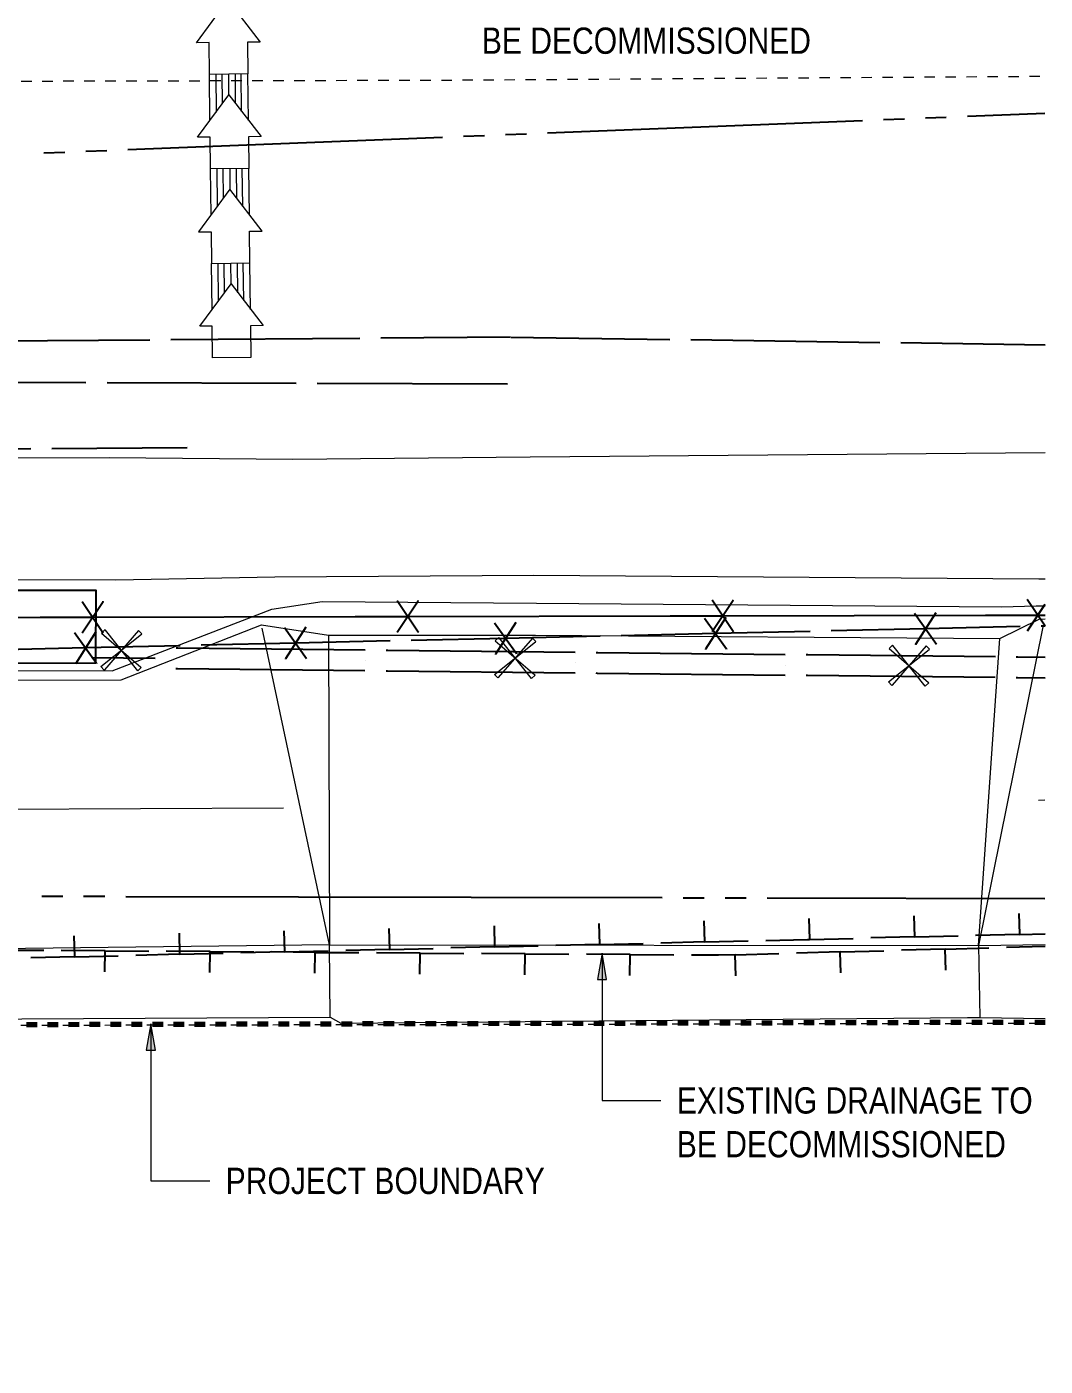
# Model space of a CAD drawing. Header units: metres. Extents: x 562 to 635, y 3 to 1699.
# Drawn here: x 590.79 to 600.49, y 1651.7 to 1664.46 of the extents above; entities that cross this region are included whole.
import ezdxf

# ---------------------------------------------------------------- set-up
doc = ezdxf.new("R2010")
doc.units = ezdxf.units.M
for name, pattern in [('IMPORT-BDYS-Boundary _3_', [0.01, 0.009, -0.001]), ('IMPORT-BDYS-ProjBoundary', [0.008, 0.006, -0.002]), ('IMPORT-LNMK-LineCont _3_', [0.004, 0.001, -0.003])]:
    doc.linetypes.add(name, pattern=pattern)
doc.layers.add('D-ENHA-TEXT', color=7, linetype='Continuous', lineweight=9)
doc.styles.add('Arial Narrow_1', font='ARIALN.TTF', dxfattribs={"height": 0.25})

# ---------------------------------------------------------------- blocks, each defined once
blk = doc.blocks.new('T2DPAA-T2D-PWA-SU-M2D-000003_250_dwg-40806560-DRG-2871023 - GENERAL ARRANGEMENT PLAN Copy 1')
at = {"color": 9, "lineweight": 25, "true_color": 0xd0d0a3}
for p, q in [((46.549, 1573.407), (47.283, 1573.497)), ((42.578, 1572.92), (45.556, 1573.285)), ((45.755, 1573.31), (45.953, 1573.334)), ((46.152, 1573.358), (46.35, 1573.383)), ((38.608, 1572.433), (41.586, 1572.798)), ((41.784, 1572.823), (41.983, 1572.847)), ((42.181, 1572.871), (42.38, 1572.896)), ((38.211, 1572.384), (38.41, 1572.409)), ((37.814, 1572.336), (38.013, 1572.36)), ((45.262, 1565.832), (47.898, 1566.043)), ((44.465, 1565.768), (44.664, 1565.784)), ((44.863, 1565.8), (45.063, 1565.816)), ((38.376, 1565.28), (38.575, 1565.296)), ((38.774, 1565.312), (38.974, 1565.328))]:
    blk.add_line(p, q, dxfattribs=at)
at = {"color": 151, "lineweight": 25, "true_color": 0xa3b9ff}
for p, q in [((47.465, 1571.296), (46.096, 1571.203)), ((45.897, 1571.189), (44.101, 1571.067)), ((43.901, 1571.053), (42.389, 1570.951)), ((42.383, 1570.953), (41.157, 1570.841)), ((40.958, 1570.823), (39.165, 1570.661)), ((38.966, 1570.643), (37.173, 1570.481)), ((42.394, 1570.505), (40.587, 1570.361)), ((40.388, 1570.346), (38.594, 1570.203)), ((38.394, 1570.187), (36.6, 1570.045)), ((38.122, 1569.537), (39.406, 1569.652)), ((36.129, 1569.359), (37.922, 1569.519))]:
    blk.add_line(p, q, dxfattribs=at)
at = {"color": 21, "lineweight": 25, "true_color": 0xdea3a3}
for p, q in [((47.496, 1568.869), (47.687, 1568.63)), ((47.521, 1568.57), (47.67, 1568.838)), ((47.687, 1568.629), (47.648, 1568.625))]:
    blk.add_line(p, q, dxfattribs=at)
at = {"color": 9, "lineweight": 25, "true_color": 0xd0a3d0}
for p, q in [((47.245, 1568.199), (47.245, 1568.199)), ((45.25, 1568.056), (45.25, 1568.056)), ((43.255, 1567.913), (43.255, 1567.913)), ((41.26, 1567.769), (41.26, 1567.769)), ((39.265, 1567.626), (38.665, 1567.583))]:
    blk.add_line(p, q, dxfattribs=at)
at = {"color": 41, "lineweight": 25, "true_color": 0xffd0a3}
for p, q in [((47.683, 1565.683), (47.926, 1565.709)), ((46.689, 1565.577), (47.103, 1565.621)), ((47.936, 1565.588), (47.57, 1565.548)), ((44.701, 1565.365), (45.115, 1565.409)), ((45.996, 1565.376), (45.582, 1565.33)), ((46.99, 1565.485), (46.576, 1565.439)), ((43.706, 1565.259), (44.121, 1565.303)), ((42.712, 1565.153), (43.126, 1565.197)), ((44.005, 1565.187), (43.59, 1565.155)), ((42.011, 1565.036), (41.596, 1565.005)), ((41.718, 1565.047), (42.132, 1565.091)), ((43.008, 1565.111), (42.593, 1565.08)), ((40.017, 1564.886), (39.601, 1564.855)), ((39.729, 1564.836), (40.143, 1564.88)), ((41.014, 1564.961), (40.598, 1564.93)), ((40.723, 1564.941), (41.138, 1564.986)), ((39.02, 1564.811), (38.604, 1564.78)), ((38.735, 1564.73), (39.149, 1564.774))]:
    blk.add_line(p, q, dxfattribs=at)
at = {"color": 21, "lineweight": 25, "true_color": 0xdea3a3, "flags": 128}
for points in [[(31.378, 1567.354), (32.164, 1567.421), (32.662, 1567.463), (35.153, 1567.674), (35.652, 1567.716), (38.143, 1567.927), (38.641, 1567.969), (41.132, 1568.18), (41.63, 1568.222), (44.121, 1568.433), (44.62, 1568.475), (47.111, 1568.686), (47.609, 1568.728), (47.678, 1568.734)], [(44.506, 1568.616), (44.73, 1568.336), (44.733, 1568.334)], [(44.532, 1568.317), (44.705, 1568.63), (44.707, 1568.633)], [(47.449, 1568.604), (46.554, 1568.509), (45.659, 1568.415)], [(46.438, 1568.648), (46.668, 1568.373), (46.67, 1568.371)], [(46.639, 1568.669), (46.472, 1568.352), (46.47, 1568.35)], [(44.449, 1568.438), (44.679, 1568.163), (44.681, 1568.161)], [(44.65, 1568.459), (44.483, 1568.143), (44.481, 1568.14)], [(41.517, 1568.363), (41.741, 1568.083), (41.743, 1568.081)], [(41.542, 1568.064), (41.716, 1568.377), (41.718, 1568.38)], [(45.46, 1568.394), (44.565, 1568.3), (43.67, 1568.205)], [(43.471, 1568.184), (42.576, 1568.09), (41.681, 1567.996)], [(42.46, 1568.229), (42.69, 1567.954), (42.692, 1567.951)], [(42.661, 1568.25), (42.494, 1567.933), (42.492, 1567.93)], [(38.528, 1568.11), (38.751, 1567.83), (38.754, 1567.828)], [(38.553, 1567.811), (38.727, 1568.124), (38.729, 1568.127)], [(41.482, 1567.975), (40.587, 1567.88), (39.692, 1567.786)], [(40.471, 1568.019), (40.701, 1567.744), (40.703, 1567.742)], [(40.672, 1568.04), (40.505, 1567.723), (40.503, 1567.721)], [(38.482, 1567.809), (38.712, 1567.534), (38.714, 1567.532)], [(38.683, 1567.83), (38.516, 1567.514), (38.514, 1567.511)], [(39.493, 1567.765), (38.598, 1567.671), (37.703, 1567.576)]]:
    blk.add_lwpolyline(points, dxfattribs=at)
at = {"color": 9, "lineweight": 25, "true_color": 0xd0a3d0, "flags": 128}
for points in [[(47.712, 1568.331), (47.451, 1568.312), (47.437, 1568.311)], [(47.238, 1568.297), (45.456, 1568.169), (45.442, 1568.168)], [(45.243, 1568.154), (43.461, 1568.026), (43.447, 1568.025)], [(47.252, 1568.101), (45.47, 1567.973), (45.456, 1567.972)], [(47.728, 1568.135), (47.465, 1568.116), (47.451, 1568.115)], [(43.248, 1568.011), (41.467, 1567.883), (41.453, 1567.882)], [(45.257, 1567.957), (43.476, 1567.83), (43.462, 1567.829)], [(41.253, 1567.868), (39.472, 1567.74), (39.458, 1567.739)], [(43.262, 1567.814), (41.481, 1567.687), (41.467, 1567.686)], [(41.267, 1567.671), (39.486, 1567.543), (39.472, 1567.542)]]:
    blk.add_lwpolyline(points, dxfattribs=at)
at = {"color": 254, "lineweight": 25, "true_color": 0xd0d0d0, "flags": 128}
blk.add_lwpolyline([(36.884, 1567.383), (38.708, 1567.536), (38.652, 1568.224), (36.82, 1568.072)], close=True, dxfattribs=at)
at = {"color": 41, "lineweight": 25, "true_color": 0xffd0a3, "flags": 128}
for points in [[(46.668, 1565.776), (46.689, 1565.578), (46.689, 1565.577), (46.275, 1565.532)], [(47.662, 1565.882), (47.683, 1565.685), (47.683, 1565.683), (47.269, 1565.639)], [(45.674, 1565.669), (45.695, 1565.472), (45.695, 1565.47)], [(44.679, 1565.563), (44.7, 1565.366), (44.701, 1565.365), (44.286, 1565.32)], [(45.281, 1565.426), (45.678, 1565.469), (45.695, 1565.47), (46.109, 1565.515)], [(47.012, 1565.286), (46.99, 1565.483), (46.99, 1565.485), (47.404, 1565.53)], [(43.685, 1565.458), (43.706, 1565.26), (43.706, 1565.259), (43.292, 1565.215)], [(46.018, 1565.177), (45.996, 1565.374), (45.996, 1565.376), (46.41, 1565.421)], [(42.691, 1565.352), (42.712, 1565.155), (42.712, 1565.153), (42.298, 1565.109)], [(45.002, 1565.267), (44.843, 1565.25), (44.587, 1565.23)], [(45.024, 1565.068), (45.002, 1565.265), (45.002, 1565.267), (45.416, 1565.312)], [(40.702, 1565.14), (40.723, 1564.943), (40.723, 1564.941), (40.309, 1564.897)], [(41.696, 1565.246), (41.717, 1565.049), (41.718, 1565.047), (41.303, 1565.003)], [(43.023, 1564.912), (43.008, 1565.11), (43.008, 1565.111), (43.424, 1565.143)], [(44.02, 1564.987), (44.005, 1565.185), (44.005, 1565.187), (44.421, 1565.218)], [(39.708, 1565.035), (39.729, 1564.837), (39.729, 1564.836), (39.315, 1564.792)], [(41.029, 1564.762), (41.014, 1564.96), (41.014, 1564.961), (41.429, 1564.993)], [(42.026, 1564.837), (42.011, 1565.035), (42.011, 1565.036), (42.427, 1565.068)], [(38.713, 1564.929), (38.734, 1564.731), (38.735, 1564.73), (38.32, 1564.686)], [(40.032, 1564.687), (40.017, 1564.885), (40.017, 1564.886), (40.432, 1564.918)], [(38.038, 1564.537), (38.023, 1564.735), (38.023, 1564.736), (38.438, 1564.768)], [(39.035, 1564.612), (39.02, 1564.81), (39.02, 1564.811), (39.435, 1564.843)]]:
    blk.add_lwpolyline(points, dxfattribs=at)
at = {"color": 9, "lineweight": 25, "true_color": 0xd0d0a3, "flags": 128}
blk.add_lwpolyline([(39.173, 1565.344), (42.452, 1565.607), (44.265, 1565.752)], dxfattribs=at)
blk = doc.blocks.new('T2DPAA-T2D-PWA-SU-M2D-000001_ExistingUtilities_rvt-1-DRG-2871023 - GENERAL ARRANGEMENT PLAN Copy 1')
at = {"color": 254, "lineweight": 25, "true_color": 0xd0d0d0, "rotation": 355.285451560958}
blk.add_blockref('T2DPAA-T2D-PWA-SU-M2D-000003_250_dwg-40806560-DRG-2871023 - GENERAL ARRANGEMENT PLAN Copy 1', (424.033, 99.349), dxfattribs=at)
blk = doc.blocks.new('T2DPAA-T2D-PWA-SU-M2D-000002_dwg-40815123-DRG-2871023 - GENERAL ARRANGEMENT PLAN Copy 1')
at = {"color": 254, "lineweight": 18, "true_color": 0xe1e1e1}
for p, q in [((58.892, 1546.243), (58.953, 1546.249)), ((51.734, 1545.576), (44.797, 1544.974)), ((58.437, 1544.815), (59.068, 1544.879)), ((52.447, 1543.581), (58.388, 1544.124))]:
    blk.add_line(p, q, dxfattribs=at)
at = {"color": 254, "linetype": 'IMPORT-LNMK-LineCont _3_', "lineweight": 18, "true_color": 0xe1e1e1, "flags": 128}
blk.add_lwpolyline([(42.098, 1551.733), (43.866, 1551.863), (52.696, 1552.612), (56.21, 1552.925), (58.388, 1553.119)], dxfattribs=at)
at = {"color": 254, "lineweight": 18, "true_color": 0xe1e1e1, "flags": 128}
for points in [[(42.387, 1548.145), (43.143, 1548.208), (49.804, 1548.766), (51.549, 1548.896), (53.799, 1549.103), (58.683, 1549.547)], [(42.48, 1546.998), (43.193, 1547.059), (49.965, 1547.61), (51.469, 1547.763), (53.926, 1547.984), (58.722, 1548.344), (58.782, 1548.349)], [(42.55, 1546.136), (43.237, 1546.192), (50, 1546.745), (51.468, 1547.454), (51.938, 1547.566), (53.975, 1547.719), (58.389, 1548.047), (58.717, 1548.084), (58.803, 1548.092)], [(42.558, 1546.032), (43.262, 1546.091), (50.093, 1546.666), (51.383, 1547.298), (52.024, 1547.254), (53.989, 1547.414), (58.398, 1547.745), (58.756, 1547.961), (58.813, 1547.967)], [(58.799, 1547.907), (58.437, 1544.815), (58.398, 1547.745)], [(52.024, 1547.254), (52.277, 1544.315), (51.391, 1547.268)], [(52.277, 1544.315), (47.295, 1543.844), (44.87, 1543.629), (44.669, 1546.133)], [(52.339, 1543.627), (52.277, 1544.315), (58.437, 1544.815), (58.504, 1544.135)], [(58.388, 1544.124), (58.504, 1544.135), (59.126, 1544.176)], [(42.58, 1542.784), (47.657, 1543.218), (52.339, 1543.627), (52.447, 1543.581)]]:
    blk.add_lwpolyline(points, dxfattribs=at)
blk = doc.blocks.new('T2DPAA-T2D-PWA-SU-M2D-000001_dwg-40815111-DRG-2871023 - GENERAL ARRANGEMENT PLAN Copy 1')
at = {"color": 254, "linetype": 'IMPORT-BDYS-Boundary _3_', "lineweight": 18, "true_color": 0xe1e1e1, "flags": 128}
blk.add_lwpolyline([(121.343, 1636.113), (121.069, 1639.337), (137.329, 1640.71)], dxfattribs=at)
blk = doc.blocks.new('T2DPAA-T2D-PWA-GN-XRF-000103_dwg-40807629-DRG-2871023 - GENERAL ARRANGEMENT PLAN Copy 1')
at = {"color": 201, "linetype": 'IMPORT-BDYS-ProjBoundary', "lineweight": 70, "true_color": 0xe088ff, "flags": 128}
blk.add_lwpolyline([(345.038, 1489.773), (328.778, 1488.393), (322.042, 1487.824), (322.223, 1485.695), (310.937, 1484.742)], dxfattribs=at)
blk = doc.blocks.new('T2DPAA-T2D-PWA-SU-M2D-000100_Survey_rvt-1-DRG-2871023 - GENERAL ARRANGEMENT PLAN Copy 1')
at = {"color": 254, "lineweight": 18, "true_color": 0xe1e1e1, "rotation": 355.285451560958}
for name, p in [('T2DPAA-T2D-PWA-SU-M2D-000002_dwg-40815123-DRG-2871023 - GENERAL ARRANGEMENT PLAN Copy 1', (414.642, 120.923)), ('T2DPAA-T2D-PWA-GN-XRF-000103_dwg-40807629-DRG-2871023 - GENERAL ARRANGEMENT PLAN Copy 1', (134.17, 198.604)), ('T2DPAA-T2D-PWA-SU-M2D-000001_dwg-40815111-DRG-2871023 - GENERAL ARRANGEMENT PLAN Copy 1', (328.77, 31.098))]:
    blk.add_blockref(name, p, dxfattribs=at)
blk = doc.blocks.new('T2DPAA-T2D-C3S-SD-M2D-100010_250_dwg-40816791-DRG-2871023 - GENERAL ARRANGEMENT PLAN Copy 1')
at = {"lineweight": 18}
for p, q in [((291.279, -127.73), (291.238, -127.289)), ((291.334, -127.641), (291.301, -127.284)), ((291.383, -127.558), (291.357, -127.278)), ((291.509, -127.546), (291.483, -127.266)), ((291.572, -127.618), (291.539, -127.261)), ((291.643, -127.696), (291.602, -127.255)), ((291.363, -128.627), (291.322, -128.186)), ((291.418, -128.537), (291.385, -128.18)), ((291.467, -128.454), (291.441, -128.174)), ((291.593, -128.443), (291.567, -128.163)), ((291.656, -128.514), (291.623, -128.157)), ((291.727, -128.592), (291.686, -128.151)), ((291.447, -129.523), (291.405, -129.082)), ((291.502, -129.433), (291.468, -129.076)), ((291.551, -129.35), (291.524, -129.07)), ((291.677, -129.339), (291.65, -129.059)), ((291.74, -129.41), (291.706, -129.053)), ((291.811, -129.489), (291.769, -129.048))]:
    blk.add_line(p, q, dxfattribs=at)
at = {"lineweight": 18, "flags": 128}
for points in [[(291.354, -126.572), (291.693, -126.943), (291.574, -126.954), (291.602, -127.255), (291.238, -127.289), (291.21, -126.988), (291.091, -126.999), (291.354, -126.572), (291.336, -126.376)], [(291.438, -127.468), (291.776, -127.839), (291.657, -127.85), (291.686, -128.151), (291.322, -128.185), (291.293, -127.884), (291.174, -127.896), (291.438, -127.468), (291.42, -127.272)], [(291.504, -128.168), (291.522, -128.364), (291.258, -128.792), (291.377, -128.781), (291.405, -129.082), (291.769, -129.047), (291.741, -128.746), (291.86, -128.735), (291.522, -128.364)], [(291.606, -129.261), (291.944, -129.631), (291.825, -129.643), (291.853, -129.944), (291.489, -129.978), (291.461, -129.677), (291.342, -129.688), (291.606, -129.261), (291.587, -129.065)]]:
    blk.add_lwpolyline(points, dxfattribs=at)
blk = doc.blocks.new('T2DPAA-T2D-C3S-SD-XRF-100099_250_dwg-40820996-DRG-2871023 - GENERAL ARRANGEMENT PLAN Copy 1')
at = {"lineweight": 18}
for p, q in [((156.774, 3175.548), (156.774, 3175.548)), ((153.031, 3175.313), (153.031, 3175.313)), ((149.289, 3175.077), (149.289, 3175.077))]:
    blk.add_line(p, q, dxfattribs=at)
at = {"lineweight": 18, "flags": 128}
for points in [[(156.976, 3175.401), (156.945, 3175.366), (156.606, 3175.728), (156.603, 3175.73), (156.572, 3175.695), (156.973, 3175.404)], [(156.627, 3175.346), (156.592, 3175.377), (156.953, 3175.716), (156.956, 3175.719), (156.921, 3175.75), (156.63, 3175.349)], [(153.234, 3175.166), (153.203, 3175.13), (152.863, 3175.492), (152.86, 3175.495), (152.829, 3175.46), (153.23, 3175.168)], [(152.884, 3175.11), (152.849, 3175.141), (153.211, 3175.481), (153.214, 3175.484), (153.179, 3175.515), (152.887, 3175.114)], [(149.142, 3174.875), (149.106, 3174.906), (149.468, 3175.246), (149.471, 3175.249), (149.436, 3175.28), (149.144, 3174.878)], [(149.491, 3174.93), (149.46, 3174.895), (149.121, 3175.257), (149.117, 3175.26), (149.086, 3175.225), (149.488, 3174.933)]]:
    blk.add_lwpolyline(points, close=True, dxfattribs=at)
blk = doc.blocks.new('T2DPAA-T2D-PWC-SD-M2D-100001_ProposedDrainage_rvt-1-DRG-2871023 - GENERAL ARRANGEMENT PLAN Copy 1')
at = {"lineweight": 18, "rotation": 355.285451560958}
for name, p in [('T2DPAA-T2D-C3S-SD-M2D-100010_250_dwg-40816791-DRG-2871023 - GENERAL ARRANGEMENT PLAN Copy 1', (312.739, 1814.801)), ('T2DPAA-T2D-C3S-SD-XRF-100099_250_dwg-40820996-DRG-2871023 - GENERAL ARRANGEMENT PLAN Copy 1', (181.942, -1493.544))]:
    blk.add_blockref(name, p, dxfattribs=at)

msp = doc.modelspace()

# ---------------------------------------------------------------- hatches: boundary and pattern name
at = {"layer": 'D-ENHA-TEXT'}
for points in [[(596.2667, 1655.6355), (596.2226, 1655.3855), (596.3108, 1655.3855)], [(591.9718, 1654.9632), (591.9277, 1654.7132), (592.0159, 1654.7132)]]:
    msp.add_hatch(color=256, dxfattribs=at).paths.add_polyline_path(points)

# ---------------------------------------------------------------- linework, layer by layer
for p, q in [((596.2667, 1655.6355), (596.2226, 1655.3855)), ((596.3108, 1655.3855), (596.2667, 1655.6355)), ((596.2667, 1655.6355), (596.2667, 1654.2337)), ((596.2226, 1655.3855), (596.3108, 1655.3855)), ((591.9718, 1654.9632), (591.9277, 1654.7132)), ((592.0159, 1654.7132), (591.9718, 1654.9632)), ((591.9718, 1654.9632), (591.9718, 1653.4677)), ((591.9277, 1654.7132), (592.0159, 1654.7132)), ((596.2667, 1654.2337), (596.8283, 1654.2337)), ((591.9718, 1653.4677), (592.5334, 1653.4677))]:
    msp.add_line(p, q, dxfattribs=at)

# ---------------------------------------------------------------- block references
at = {"color": 254, "lineweight": 5, "true_color": 0xe1e1e1}
msp.add_blockref('T2DPAA-T2D-PWA-SU-M2D-000100_Survey_rvt-1-DRG-2871023 - GENERAL ARRANGEMENT PLAN Copy 1', (0, 0), dxfattribs=at)
at = {"lineweight": 5}
for name in ['T2DPAA-T2D-PWA-SU-M2D-000001_ExistingUtilities_rvt-1-DRG-2871023 - GENERAL ARRANGEMENT PLAN Copy 1', 'T2DPAA-T2D-PWC-SD-M2D-100001_ProposedDrainage_rvt-1-DRG-2871023 - GENERAL ARRANGEMENT PLAN Copy 1']:
    msp.add_blockref(name, (0, 0), dxfattribs=at)

# ---------------------------------------------------------------- next in the draw order: texts
at = {"layer": 'D-ENHA-TEXT', "char_height": 0.25, "attachment_point": 1, "style": 'Arial Narrow_1', "bg_fill": 3, "box_fill_scale": 1, "bg_fill_color": 256, "bg_fill_true_color": 13158600, "bg_fill_transparency": 0}
for s, insert in [('BE DECOMMISSIONED', (595.1221, 1664.451)), ('EXISTING DRAINAGE TO', (596.9783, 1654.3587)), ('BE DECOMMISSIONED', (596.9783, 1653.9419)), ('PROJECT BOUNDARY', (592.6834, 1653.5927))]:
    msp.add_mtext(s, dxfattribs=dict(at, insert=insert))

doc.saveas('drawing.dxf')
